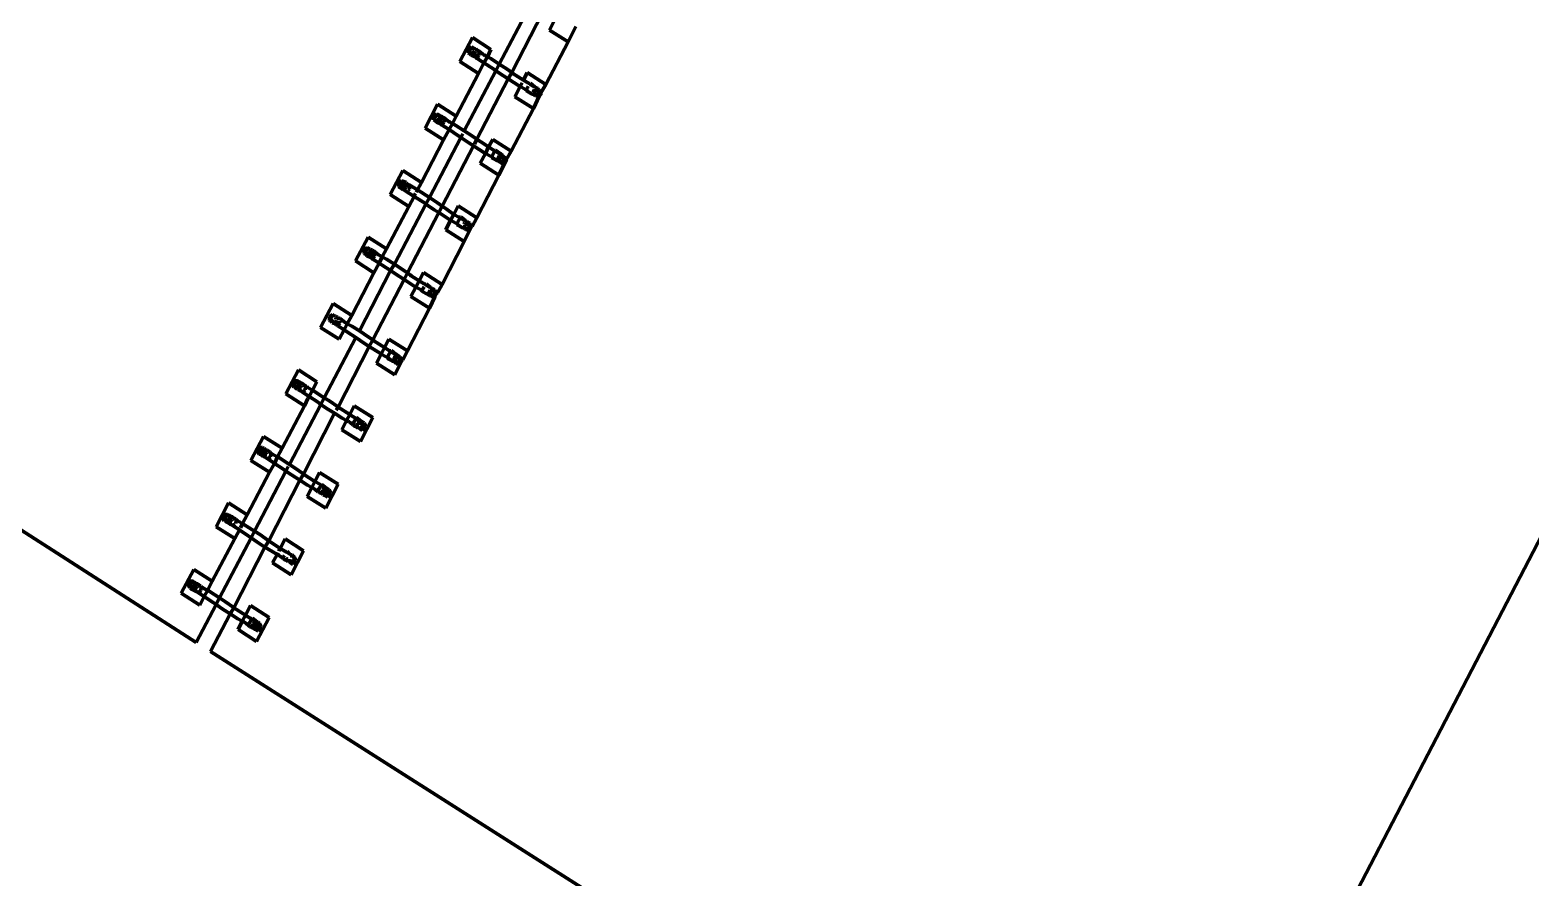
# Model space of a CAD drawing. Header units: millimetres. Extents: x 4307 to 31003, y 2809 to 20009.
# Drawn here: x 11465.9 to 11568.9, y 13562.4 to 13620.6 of the extents above; entities that cross this region are included whole.
import ezdxf

# ---------------------------------------------------------------- set-up
doc = ezdxf.new("R2010")
doc.units = ezdxf.units.MM
doc.layers.add('ProfileEdges', color=7, linetype='Continuous')

msp = doc.modelspace()

# ---------------------------------------------------------------- linework, layer by layer
for p, q in [((11496.52, 13619.12), (11496.47, 13619.1)), ((11496.36, 13618.81), (11496.37, 13618.84)), ((11496.37, 13618.84), (11496.37, 13618.91)), ((11500.17, 13616.85), (11500.12, 13616.89)), ((11499.96, 13616.47), (11499.92, 13616.45)), ((11499.96, 13616.6), (11500.11, 13616.72)), ((11493.98, 13614.23), (11493.99, 13614.32)), ((11494.24, 13614.6), (11494.11, 13614.56)), ((11494.27, 13614.61), (11494.24, 13614.6)), ((11497.57, 13612.01), (11497.78, 13612.24)), ((11497.76, 13612.34), (11497.8, 13612.32)), ((11497.8, 13612.32), (11497.78, 13612.24)), ((11491.59, 13609.62), (11491.62, 13609.79)), ((11491.62, 13609.79), (11491.63, 13609.88)), ((11491.69, 13609.91), (11491.63, 13609.88)), ((11491.82, 13609.95), (11491.69, 13609.91)), ((11491.89, 13610.02), (11491.82, 13609.95)), ((11495.19, 13607.42), (11495.4, 13607.65)), ((11495.38, 13607.75), (11495.42, 13607.73)), ((11495.42, 13607.73), (11495.4, 13607.65)), ((11495.15, 13607.27), (11495.19, 13607.29)), ((11489.21, 13605.05), (11489.22, 13605.07)), ((11489.22, 13605.07), (11489.22, 13605.14)), ((11489.47, 13605.42), (11489.34, 13605.38)), ((11489.5, 13605.43), (11489.47, 13605.42)), ((11492.77, 13602.68), (11492.81, 13602.7)), ((11492.81, 13602.7), (11492.84, 13602.71)), ((11492.84, 13602.71), (11492.95, 13602.96)), ((11492.97, 13603.12), (11493.02, 13603.09)), ((11486.83, 13600.48), (11486.83, 13600.55)), ((11486.83, 13600.46), (11486.83, 13600.48)), ((11486.85, 13600.59), (11486.86, 13600.7)), ((11487.12, 13600.84), (11486.98, 13600.76)), ((11490.46, 13598.12), (11490.63, 13598.47)), ((11490.61, 13598.57), (11490.65, 13598.55)), ((11490.65, 13598.55), (11490.63, 13598.47)), ((11484.44, 13595.87), (11484.48, 13596.11)), ((11484.73, 13596.25), (11484.48, 13596.11)), ((11488.04, 13593.52), (11488.24, 13593.88)), ((11488.24, 13593.98), (11488.24, 13593.88)), ((11482.06, 13591.28), (11482.1, 13591.52)), ((11482.35, 13591.67), (11482.1, 13591.52)), ((11485.65, 13588.94), (11485.86, 13589.29)), ((11485.86, 13589.39), (11485.86, 13589.29)), ((11479.96, 13587.08), (11479.71, 13586.93)), ((11479.67, 13586.69), (11479.71, 13586.93)), ((11483.27, 13584.35), (11483.37, 13584.52)), ((11483.47, 13584.8), (11483.48, 13584.71)), ((11477.29, 13582.1), (11477.33, 13582.34)), ((11477.58, 13582.49), (11477.33, 13582.34)), ((11480.89, 13579.76), (11481.09, 13580.12)), ((11481.09, 13580.12), (11481.09, 13580.21))]:
    msp.add_line(p, q)
at = {"layer": 'ProfileEdges', "lineweight": 211}
for p, q in [((11543.81, 13536.31), (11601.4, 13647.16)), ((11500.23, 13622.41), (11498.07, 13618.29)), ((11498.92, 13617.73), (11501.06, 13621.86)), ((11501.88, 13621.35), (11501.51, 13620.63)), ((11411.87, 13620.57), (11477.27, 13578.61)), ((11496.23, 13620.11), (11495.37, 13618.47)), ((11497.5, 13619.29), (11496.23, 13620.11)), ((11502.79, 13619.82), (11501.51, 13620.63)), ((11502.79, 13619.82), (11503.33, 13620.87)), ((11495.95, 13619.34), (11496.16, 13619.48)), ((11495.95, 13619.07), (11495.95, 13619.34)), ((11495.99, 13619.04), (11495.95, 13619.07)), ((11495.99, 13619.04), (11496.1, 13618.97)), ((11496.01, 13619.14), (11496.13, 13619.38)), ((11496.01, 13619.14), (11496.1, 13618.97)), ((11496.1, 13619.09), (11496.19, 13618.99)), ((11496.1, 13618.97), (11496.13, 13618.91)), ((11496.1, 13618.97), (11496.15, 13618.94)), ((11496.25, 13619.38), (11496.13, 13619.38)), ((11496.15, 13618.94), (11496.19, 13618.99)), ((11496.16, 13619.48), (11496.2, 13619.46)), ((11496.19, 13618.99), (11496.36, 13619.18)), ((11496.19, 13618.99), (11496.25, 13618.93)), ((11496.27, 13619.41), (11496.2, 13619.46)), ((11496.27, 13619.41), (11496.25, 13619.38)), ((11496.27, 13619.41), (11496.34, 13619.36)), ((11496.38, 13619.38), (11496.34, 13619.36)), ((11496.4, 13619.33), (11496.34, 13619.36)), ((11496.34, 13619.36), (11496.35, 13619.27)), ((11496.39, 13618.94), (11496.37, 13618.91)), ((11496.4, 13619.33), (11496.38, 13619.38)), ((11496.4, 13619.06), (11496.39, 13618.94)), ((11496.53, 13618.96), (11496.39, 13618.94)), ((11496.4, 13619.33), (11496.46, 13619.31)), ((11496.47, 13619.1), (11496.4, 13619.06)), ((11496.48, 13619.29), (11496.46, 13619.31)), ((11496.48, 13619.29), (11496.52, 13619.26)), ((11496.52, 13619.26), (11496.65, 13619.2)), ((11496.68, 13619.19), (11496.65, 13619.2)), ((11496.68, 13619.19), (11496.67, 13618.89)), ((11496.93, 13618.98), (11496.68, 13619.19)), ((11497.03, 13618.93), (11496.93, 13618.98)), ((11497.25, 13618.8), (11497.5, 13619.29)), ((11501.27, 13616.89), (11502.79, 13619.82)), ((11495.37, 13618.47), (11496.64, 13617.65)), ((11496.13, 13618.91), (11496.25, 13618.93)), ((11496.13, 13618.91), (11496.36, 13618.81)), ((11496.25, 13618.93), (11496.36, 13618.81)), ((11496.25, 13618.93), (11496.37, 13618.91)), ((11496.36, 13618.81), (11496.43, 13618.76)), ((11496.43, 13618.76), (11496.5, 13618.73)), ((11496.67, 13618.89), (11496.5, 13618.73)), ((11496.54, 13618.69), (11496.5, 13618.73)), ((11497.02, 13618.38), (11496.54, 13618.69)), ((11496.64, 13617.65), (11497.02, 13618.38)), ((11497.02, 13618.38), (11497.25, 13618.8)), ((11497.2, 13618.27), (11497.02, 13618.38)), ((11497.08, 13618.88), (11497.03, 13618.93)), ((11497.08, 13618.88), (11497.25, 13618.8)), ((11497.76, 13617.9), (11497.2, 13618.27)), ((11497.25, 13618.8), (11497.48, 13618.67)), ((11498.07, 13618.29), (11497.48, 13618.67)), ((11498.07, 13618.29), (11497.83, 13617.84)), ((11498.61, 13617.95), (11498.07, 13618.29)), ((11498.61, 13617.95), (11498.92, 13617.73)), ((11495.11, 13614.73), (11496.64, 13617.65)), ((11497.83, 13617.84), (11495.67, 13613.71)), ((11496.53, 13613.14), (11498.68, 13617.28)), ((11497.83, 13617.84), (11497.76, 13617.9)), ((11498.36, 13617.48), (11497.83, 13617.84)), ((11498.68, 13617.28), (11498.36, 13617.48)), ((11498.68, 13617.28), (11498.92, 13617.73)), ((11499.45, 13616.78), (11498.68, 13617.28)), ((11498.92, 13617.73), (11499.13, 13617.57)), ((11499.18, 13617.54), (11499.13, 13617.57)), ((11499.73, 13617.19), (11499.18, 13617.54)), ((11499.63, 13617.01), (11499.5, 13616.76)), ((11499.99, 13617.71), (11499.73, 13617.19)), ((11500.07, 13616.98), (11499.73, 13617.19)), ((11499.99, 13617.71), (11501.27, 13616.89)), ((11500.16, 13616.96), (11500.07, 13616.98)), ((11500.12, 13616.89), (11500.16, 13616.96)), ((11500.2, 13616.99), (11500.16, 13616.96)), ((11500.18, 13616.91), (11500.16, 13616.96)), ((11500.41, 13616.76), (11500.18, 13616.91)), ((11500.52, 13616.74), (11500.2, 13616.99)), ((11500.92, 13616.32), (11501.27, 13616.89)), ((11499.5, 13616.76), (11499.14, 13616.06)), ((11500.41, 13615.25), (11499.14, 13616.06)), ((11499.45, 13616.78), (11499.5, 13616.76)), ((11499.5, 13616.76), (11499.85, 13616.57)), ((11499.94, 13616.51), (11499.85, 13616.57)), ((11499.94, 13616.51), (11499.92, 13616.45)), ((11499.92, 13616.45), (11500.27, 13616.26)), ((11499.96, 13616.6), (11499.94, 13616.51)), ((11499.96, 13616.47), (11499.94, 13616.51)), ((11500, 13616.48), (11499.94, 13616.51)), ((11499.96, 13616.6), (11500.06, 13616.78)), ((11500.27, 13616.26), (11499.96, 13616.47)), ((11500.38, 13616.24), (11500.27, 13616.26)), ((11500.37, 13616.36), (11500.46, 13616.56)), ((11500.39, 13616.32), (11500.37, 13616.36)), ((11500.38, 13616.24), (11500.39, 13616.32)), ((11500.48, 13616.18), (11500.38, 13616.24)), ((11500.48, 13616.23), (11500.39, 13616.32)), ((11500.41, 13616.76), (11500.52, 13616.74)), ((11500.41, 13615.25), (11500.8, 13616.09)), ((11500.48, 13616.45), (11500.75, 13616.53)), ((11500.48, 13616.45), (11500.48, 13616.23)), ((11500.48, 13616.23), (11500.48, 13616.18)), ((11500.53, 13616.14), (11500.48, 13616.18)), ((11500.51, 13616.16), (11500.57, 13616.12)), ((11500.64, 13616.65), (11500.52, 13616.74)), ((11500.53, 13616.14), (11500.57, 13616.12)), ((11500.68, 13616.6), (11500.56, 13616.59)), ((11500.57, 13616.12), (11500.83, 13616.38)), ((11500.8, 13616.09), (11500.57, 13616.12)), ((11500.64, 13616.65), (11500.6, 13616.65)), ((11500.64, 13616.65), (11500.71, 13616.61)), ((11500.71, 13616.61), (11500.68, 13616.6)), ((11500.74, 13616.56), (11500.68, 13616.6)), ((11500.71, 13616.61), (11500.74, 13616.56)), ((11500.74, 13616.56), (11500.81, 13616.55)), ((11500.75, 13616.53), (11500.74, 13616.56)), ((11500.74, 13616.56), (11500.78, 13616.53)), ((11500.81, 13616.55), (11500.75, 13616.53)), ((11500.75, 13616.53), (11500.78, 13616.53)), ((11500.78, 13616.53), (11500.81, 13616.55)), ((11500.78, 13616.53), (11500.83, 13616.38)), ((11500.92, 13616.32), (11500.8, 13616.09)), ((11500.96, 13616.3), (11500.8, 13616.09)), ((11500.92, 13616.32), (11500.81, 13616.55)), ((11493.84, 13615.55), (11492.98, 13613.91)), ((11493.57, 13614.75), (11493.78, 13614.89)), ((11493.82, 13614.87), (11493.78, 13614.89)), ((11493.89, 13614.82), (11493.82, 13614.87)), ((11495.11, 13614.73), (11493.84, 13615.55)), ((11493.89, 13614.82), (11493.86, 13614.79)), ((11493.89, 13614.82), (11493.95, 13614.77)), ((11498.89, 13612.32), (11500.41, 13615.25)), ((11492.98, 13613.91), (11494.25, 13613.09)), ((11493.56, 13614.48), (11493.57, 13614.75)), ((11493.6, 13614.45), (11493.56, 13614.48)), ((11493.6, 13614.45), (11493.71, 13614.39)), ((11493.63, 13614.55), (11493.75, 13614.79)), ((11493.63, 13614.55), (11493.71, 13614.39)), ((11493.71, 13614.39), (11493.75, 13614.32)), ((11493.71, 13614.39), (11493.77, 13614.35)), ((11493.86, 13614.79), (11493.75, 13614.79)), ((11493.75, 13614.32), (11493.99, 13614.32)), ((11493.98, 13614.23), (11493.75, 13614.32)), ((11493.77, 13614.35), (11494.01, 13614.63)), ((11493.99, 13614.79), (11493.95, 13614.77)), ((11493.95, 13614.77), (11494.01, 13614.63)), ((11494.02, 13614.73), (11493.95, 13614.77)), ((11493.98, 13614.23), (11494.05, 13614.17)), ((11494.02, 13614.73), (11493.99, 13614.79)), ((11494.01, 13614.36), (11493.99, 13614.32)), ((11494.02, 13614.47), (11494.01, 13614.36)), ((11494.15, 13614.38), (11494.01, 13614.36)), ((11494.07, 13614.72), (11494.02, 13614.73)), ((11494.08, 13614.5), (11494.02, 13614.47)), ((11494.05, 13614.17), (11494.11, 13614.14)), ((11494.11, 13614.7), (11494.07, 13614.72)), ((11494.11, 13614.56), (11494.08, 13614.5)), ((11494.15, 13614.65), (11494.11, 13614.7)), ((11494.11, 13614.56), (11494.15, 13614.65)), ((11494.28, 13614.3), (11494.11, 13614.14)), ((11494.15, 13614.1), (11494.11, 13614.14)), ((11494.15, 13614.65), (11494.27, 13614.61)), ((11494.15, 13614.65), (11494.24, 13614.6)), ((11494.15, 13614.1), (11494.34, 13613.98)), ((11494.24, 13614.6), (11494.26, 13614.58)), ((11494.25, 13613.09), (11494.62, 13613.8)), ((11494.27, 13614.61), (11494.26, 13614.58)), ((11494.26, 13614.58), (11494.28, 13614.3)), ((11494.29, 13614.6), (11494.27, 13614.61)), ((11494.55, 13614.39), (11494.29, 13614.6)), ((11494.62, 13613.8), (11494.34, 13613.98)), ((11494.55, 13614.39), (11494.64, 13614.34)), ((11494.85, 13614.22), (11494.62, 13613.8)), ((11494.92, 13613.61), (11494.62, 13613.8)), ((11494.64, 13614.34), (11494.7, 13614.3)), ((11494.85, 13614.22), (11494.7, 13614.3)), ((11495.11, 13614.73), (11494.85, 13614.22)), ((11495.09, 13614.08), (11494.85, 13614.22)), ((11495.09, 13614.08), (11495.67, 13613.71)), ((11494.25, 13613.09), (11492.72, 13610.17)), ((11495.43, 13613.26), (11493.27, 13609.14)), ((11494.92, 13613.61), (11495.43, 13613.26)), ((11495.43, 13613.26), (11495.56, 13613.51)), ((11495.43, 13613.26), (11495.98, 13612.89)), ((11495.67, 13613.71), (11496.22, 13613.36)), ((11496.3, 13612.69), (11495.98, 13612.89)), ((11496.53, 13613.14), (11496.22, 13613.36)), ((11496.36, 13612.81), (11496.53, 13613.14)), ((11496.75, 13612.99), (11496.53, 13613.14)), ((11496.75, 13612.99), (11496.8, 13612.95)), ((11496.8, 13612.95), (11497.34, 13612.61)), ((11497.62, 13613.13), (11497.34, 13612.61)), ((11498.89, 13612.32), (11497.62, 13613.13)), ((11494.15, 13608.55), (11496.3, 13612.69)), ((11497.07, 13612.19), (11496.3, 13612.69)), ((11497.12, 13612.17), (11496.76, 13611.49)), ((11497.07, 13612.19), (11497.12, 13612.17)), ((11497.34, 13612.61), (11497.12, 13612.17)), ((11497.12, 13612.17), (11497.47, 13611.98)), ((11497.34, 13612.61), (11497.68, 13612.39)), ((11497.55, 13611.93), (11497.47, 13611.98)), ((11497.54, 13611.86), (11497.58, 13611.88)), ((11497.54, 13611.86), (11497.89, 13611.67)), ((11497.57, 13612.01), (11497.55, 13611.93)), ((11497.58, 13611.88), (11497.55, 13611.93)), ((11497.76, 13612.34), (11497.57, 13612.01)), ((11497.58, 13611.88), (11497.61, 13611.89)), ((11497.58, 13611.88), (11497.89, 13611.67)), ((11497.78, 13612.37), (11497.68, 13612.39)), ((11497.78, 13612.37), (11497.76, 13612.34)), ((11497.82, 13612.4), (11497.78, 13612.37)), ((11497.8, 13612.32), (11497.78, 13612.37)), ((11498.02, 13612.18), (11497.8, 13612.32)), ((11498.14, 13612.15), (11497.82, 13612.4)), ((11497.95, 13611.72), (11497.98, 13611.77)), ((11497.98, 13611.77), (11498.08, 13612.02)), ((11497.98, 13611.77), (11498.09, 13611.66)), ((11498.02, 13612.18), (11498.14, 13612.15)), ((11498.04, 13610.68), (11498.58, 13611.73)), ((11498.54, 13611.73), (11498.04, 13610.68)), ((11498.22, 13612.06), (11498.08, 13612.02)), ((11498.09, 13611.66), (11498.1, 13611.86)), ((11498.37, 13611.94), (11498.1, 13611.86)), ((11498.22, 13612.06), (11498.14, 13612.15)), ((11498.44, 13611.79), (11498.19, 13611.53)), ((11498.22, 13612.06), (11498.26, 13612.05)), ((11498.26, 13612.05), (11498.33, 13612.02)), ((11498.54, 13611.73), (11498.3, 13611.46)), ((11498.33, 13612.02), (11498.37, 13611.94)), ((11498.37, 13611.94), (11498.43, 13611.96)), ((11498.37, 13611.94), (11498.44, 13611.79)), ((11498.43, 13611.96), (11498.54, 13611.73)), ((11498.54, 13611.73), (11498.89, 13612.32)), ((11491.45, 13610.99), (11490.59, 13609.35)), ((11491.45, 13610.99), (11492.72, 13610.17)), ((11496.76, 13611.49), (11498.04, 13610.68)), ((11497.99, 13611.65), (11497.89, 13611.67)), ((11497.95, 13611.72), (11497.99, 13611.65)), ((11498.09, 13611.59), (11497.99, 13611.65)), ((11498.09, 13611.59), (11498.09, 13611.66)), ((11498.12, 13611.57), (11498.09, 13611.59)), ((11498.19, 13611.53), (11498.12, 13611.57)), ((11498.3, 13611.46), (11498.19, 13611.53)), ((11491.18, 13610.16), (11491.39, 13610.3)), ((11491.18, 13609.89), (11491.18, 13610.16)), ((11491.22, 13609.86), (11491.18, 13609.89)), ((11491.22, 13609.86), (11491.38, 13609.76)), ((11491.37, 13609.73), (11491.22, 13609.86)), ((11491.51, 13610.23), (11491.24, 13609.96)), ((11491.24, 13609.96), (11491.38, 13609.76)), ((11491.37, 13609.73), (11491.42, 13609.71)), ((11491.38, 13609.76), (11491.63, 13610.04)), ((11491.38, 13609.76), (11491.42, 13609.71)), ((11491.43, 13610.28), (11491.39, 13610.3)), ((11491.42, 13609.71), (11491.44, 13609.68)), ((11491.51, 13610.23), (11491.43, 13610.28)), ((11491.44, 13609.68), (11491.62, 13609.79)), ((11491.44, 13609.68), (11491.59, 13609.62)), ((11491.67, 13610.16), (11491.51, 13610.23)), ((11491.51, 13610.23), (11491.63, 13610.04)), ((11491.62, 13609.79), (11491.69, 13609.83)), ((11491.67, 13610.12), (11491.67, 13610.16)), ((11491.67, 13610.16), (11491.7, 13610.1)), ((11491.67, 13610.12), (11491.7, 13610.1)), ((11491.7, 13610.1), (11491.69, 13609.91)), ((11491.69, 13609.91), (11491.69, 13609.83)), ((11491.7, 13610.1), (11491.89, 13610.02)), ((11491.8, 13609.98), (11491.7, 13610.1)), ((11491.82, 13609.95), (11491.8, 13609.98)), ((11491.9, 13609.86), (11491.82, 13609.95)), ((11491.9, 13609.71), (11491.82, 13609.64)), ((11491.89, 13610.02), (11491.9, 13609.86)), ((11491.89, 13610.02), (11492.45, 13609.66)), ((11491.9, 13609.86), (11491.9, 13609.71)), ((11492.45, 13609.66), (11492.72, 13610.17)), ((11496.52, 13607.75), (11498.04, 13610.68)), ((11491.86, 13608.53), (11490.59, 13609.35)), ((11493.03, 13608.68), (11490.87, 13604.56)), ((11492.22, 13609.22), (11491.59, 13609.62)), ((11492.22, 13609.22), (11491.86, 13608.53)), ((11492.22, 13609.22), (11493, 13608.72)), ((11492.26, 13609.29), (11492.33, 13609.42)), ((11492.37, 13609.5), (11492.45, 13609.66)), ((11493.27, 13609.14), (11492.45, 13609.66)), ((11493.03, 13608.68), (11493, 13608.72)), ((11493.27, 13609.14), (11493.03, 13608.68)), ((11493.59, 13608.3), (11493.03, 13608.68)), ((11493.27, 13609.14), (11493.84, 13608.77)), ((11494.15, 13608.55), (11493.84, 13608.77)), ((11491.86, 13608.53), (11490.33, 13605.61)), ((11491.76, 13603.96), (11493.91, 13608.1)), ((11493.91, 13608.1), (11493.59, 13608.3)), ((11493.91, 13608.1), (11494.15, 13608.55)), ((11494.68, 13607.6), (11493.91, 13608.1)), ((11494.36, 13608.4), (11494.15, 13608.55)), ((11494.36, 13608.4), (11494.42, 13608.36)), ((11494.42, 13608.36), (11494.94, 13607.98)), ((11494.73, 13607.58), (11494.94, 13607.98)), ((11495.24, 13608.56), (11494.94, 13607.98)), ((11494.94, 13607.98), (11495.3, 13607.8)), ((11495.38, 13607.75), (11495.19, 13607.42)), ((11495.24, 13608.56), (11496.52, 13607.75)), ((11495.4, 13607.79), (11495.3, 13607.8)), ((11495.4, 13607.79), (11495.38, 13607.75)), ((11495.43, 13607.81), (11495.4, 13607.79)), ((11495.42, 13607.73), (11495.4, 13607.79)), ((11495.64, 13607.59), (11495.42, 13607.73)), ((11495.75, 13607.56), (11495.43, 13607.81)), ((11496.21, 13607.16), (11496.52, 13607.75)), ((11494.73, 13607.58), (11494.39, 13606.92)), ((11495.66, 13606.11), (11494.39, 13606.92)), ((11494.68, 13607.6), (11494.73, 13607.58)), ((11494.73, 13607.58), (11495.08, 13607.39)), ((11495.17, 13607.34), (11495.08, 13607.39)), ((11495.17, 13607.34), (11495.15, 13607.27)), ((11495.15, 13607.27), (11495.51, 13607.09)), ((11495.19, 13607.42), (11495.17, 13607.34)), ((11495.23, 13607.3), (11495.17, 13607.34)), ((11495.19, 13607.29), (11495.17, 13607.34)), ((11495.19, 13607.29), (11495.51, 13607.09)), ((11495.61, 13607.06), (11495.51, 13607.09)), ((11495.61, 13607.06), (11495.57, 13607.13)), ((11495.63, 13607.14), (11495.61, 13607.06)), ((11495.71, 13607), (11495.61, 13607.06)), ((11495.63, 13607.14), (11495.71, 13607.06)), ((11495.64, 13607.59), (11495.75, 13607.56)), ((11495.66, 13606.11), (11496.16, 13607.14)), ((11495.7, 13607.43), (11495.67, 13607.32)), ((11495.83, 13607.47), (11495.7, 13607.43)), ((11495.71, 13607.27), (11495.98, 13607.35)), ((11495.71, 13607.06), (11495.71, 13607.27)), ((11495.71, 13607), (11495.71, 13607.06)), ((11495.74, 13606.99), (11495.71, 13607)), ((11495.82, 13606.93), (11495.74, 13606.99)), ((11495.83, 13607.47), (11495.75, 13607.56)), ((11495.82, 13606.93), (11496.06, 13607.2)), ((11495.91, 13606.87), (11495.82, 13606.93)), ((11495.87, 13607.46), (11495.83, 13607.47)), ((11495.87, 13607.46), (11495.94, 13607.43)), ((11495.91, 13607.43), (11495.87, 13607.46)), ((11495.94, 13607.43), (11495.91, 13607.43)), ((11496.16, 13607.14), (11495.91, 13606.87)), ((11495.98, 13607.35), (11495.94, 13607.43)), ((11495.94, 13607.43), (11496.04, 13607.37)), ((11495.98, 13607.35), (11496.04, 13607.37)), ((11496.06, 13607.2), (11495.98, 13607.35)), ((11496.04, 13607.37), (11496.16, 13607.14)), ((11496.16, 13607.14), (11496.21, 13607.16)), ((11489.06, 13606.43), (11488.2, 13604.79)), ((11488.79, 13605.3), (11488.8, 13605.57)), ((11488.8, 13605.57), (11489.01, 13605.71)), ((11488.86, 13605.37), (11488.98, 13605.61)), ((11489.1, 13605.61), (11488.98, 13605.61)), ((11489.05, 13605.69), (11489.01, 13605.71)), ((11489.12, 13605.64), (11489.05, 13605.69)), ((11490.33, 13605.61), (11489.06, 13606.43)), ((11489.12, 13605.64), (11489.1, 13605.61)), ((11489.12, 13605.64), (11489.19, 13605.59)), ((11489.19, 13605.59), (11489.22, 13605.61)), ((11489.19, 13605.59), (11489.24, 13605.45)), ((11489.24, 13605.57), (11489.22, 13605.61)), ((11489.24, 13605.57), (11489.34, 13605.52)), ((11490.33, 13605.61), (11490.04, 13605.06)), ((11494.14, 13603.18), (11495.66, 13606.11)), ((11488.2, 13604.79), (11489.47, 13603.97)), ((11488.83, 13605.27), (11488.79, 13605.3)), ((11488.83, 13605.27), (11488.95, 13605.2)), ((11488.86, 13605.37), (11488.95, 13605.2)), ((11488.94, 13605.32), (11489.04, 13605.22)), ((11488.95, 13605.2), (11488.98, 13605.14)), ((11488.95, 13605.2), (11489, 13605.17)), ((11488.98, 13605.14), (11489.1, 13605.16)), ((11489.21, 13605.05), (11488.98, 13605.14)), ((11489, 13605.17), (11489.04, 13605.22)), ((11489.04, 13605.22), (11489.24, 13605.45)), ((11489.04, 13605.22), (11489.1, 13605.16)), ((11489.1, 13605.16), (11489.21, 13605.05)), ((11489.1, 13605.16), (11489.22, 13605.14)), ((11489.21, 13605.05), (11489.28, 13604.99)), ((11489.24, 13605.18), (11489.22, 13605.14)), ((11489.25, 13605.29), (11489.24, 13605.18)), ((11489.38, 13605.2), (11489.24, 13605.18)), ((11489.31, 13605.33), (11489.25, 13605.29)), ((11489.28, 13604.99), (11489.34, 13604.96)), ((11489.34, 13605.38), (11489.31, 13605.33)), ((11489.38, 13605.47), (11489.34, 13605.52)), ((11489.34, 13605.38), (11489.38, 13605.47)), ((11489.51, 13605.12), (11489.34, 13604.96)), ((11489.34, 13604.96), (11489.38, 13604.92)), ((11489.38, 13605.47), (11489.5, 13605.43)), ((11489.38, 13605.47), (11489.47, 13605.42)), ((11489.82, 13604.64), (11489.38, 13604.92)), ((11489.47, 13605.42), (11489.49, 13605.4)), ((11489.47, 13603.97), (11489.82, 13604.64)), ((11489.5, 13605.43), (11489.49, 13605.4)), ((11489.49, 13605.4), (11489.51, 13605.12)), ((11489.52, 13605.42), (11489.5, 13605.43)), ((11489.78, 13605.21), (11489.52, 13605.42)), ((11489.87, 13605.16), (11489.78, 13605.21)), ((11490.04, 13605.06), (11489.82, 13604.64)), ((11490.04, 13604.5), (11489.82, 13604.64)), ((11489.93, 13605.12), (11489.87, 13605.16)), ((11489.93, 13605.12), (11490.04, 13605.06)), ((11490.04, 13605.06), (11490.33, 13604.9)), ((11490.87, 13604.56), (11490.33, 13604.9)), ((11490.87, 13604.56), (11490.61, 13604.13)), ((11491.46, 13604.18), (11490.87, 13604.56)), ((11489.47, 13603.97), (11487.94, 13601.05)), ((11490.61, 13604.13), (11488.47, 13599.98)), ((11489.38, 13599.37), (11491.53, 13603.51)), ((11490.61, 13604.13), (11490.04, 13604.5)), ((11490.63, 13604.1), (11490.61, 13604.13)), ((11491.21, 13603.71), (11490.63, 13604.1)), ((11491.53, 13603.51), (11491.21, 13603.71)), ((11491.46, 13604.18), (11491.76, 13603.96)), ((11491.53, 13603.51), (11491.76, 13603.96)), ((11492.3, 13603.02), (11491.53, 13603.51)), ((11491.76, 13603.96), (11491.98, 13603.81)), ((11492.03, 13603.77), (11491.98, 13603.81)), ((11492.58, 13603.43), (11492.03, 13603.77)), ((11492.87, 13603.99), (11492.58, 13603.43)), ((11492.87, 13603.99), (11494.14, 13603.18)), ((11492.35, 13602.99), (11492.01, 13602.35)), ((11492.35, 13602.99), (11492.3, 13603.02)), ((11492.58, 13603.43), (11492.35, 13602.99)), ((11492.7, 13602.8), (11492.35, 13602.99)), ((11492.91, 13603.21), (11492.58, 13603.43)), ((11492.7, 13602.8), (11492.78, 13602.74)), ((11492.78, 13602.74), (11492.77, 13602.68)), ((11492.77, 13602.68), (11493.12, 13602.5)), ((11492.8, 13602.83), (11492.78, 13602.74)), ((11492.84, 13602.71), (11492.78, 13602.74)), ((11492.78, 13602.74), (11492.81, 13602.7)), ((11492.8, 13602.83), (11492.91, 13603.01)), ((11492.81, 13602.7), (11493.12, 13602.5)), ((11493.01, 13603.2), (11492.91, 13603.21)), ((11492.97, 13603.12), (11493.01, 13603.2)), ((11493.01, 13603.2), (11493.05, 13603.22)), ((11493.03, 13603.14), (11493.01, 13603.2)), ((11493.26, 13603), (11493.03, 13603.14)), ((11493.05, 13603.22), (11493.37, 13602.97)), ((11493.22, 13602.47), (11493.12, 13602.5)), ((11493.18, 13602.54), (11493.21, 13602.6)), ((11493.18, 13602.54), (11493.22, 13602.47)), ((11493.21, 13602.6), (11493.3, 13602.79)), ((11493.24, 13602.55), (11493.21, 13602.6)), ((11493.32, 13602.41), (11493.22, 13602.47)), ((11493.33, 13602.46), (11493.24, 13602.55)), ((11493.26, 13603), (11493.37, 13602.97)), ((11493.33, 13602.46), (11493.32, 13602.41)), ((11493.33, 13602.68), (11493.6, 13602.77)), ((11493.33, 13602.68), (11493.33, 13602.46)), ((11493.45, 13602.88), (11493.34, 13602.84)), ((11493.37, 13602.97), (11493.45, 13602.88)), ((11493.68, 13602.61), (11493.43, 13602.34)), ((11493.45, 13602.88), (11493.5, 13602.85)), ((11493.49, 13602.87), (11493.56, 13602.85)), ((11493.5, 13602.85), (11493.56, 13602.85)), ((11493.53, 13602.84), (11493.5, 13602.85)), ((11493.56, 13602.85), (11493.53, 13602.84)), ((11493.59, 13602.79), (11493.53, 13602.84)), ((11493.56, 13602.85), (11493.59, 13602.79)), ((11493.59, 13602.79), (11493.66, 13602.78)), ((11493.6, 13602.77), (11493.59, 13602.79)), ((11493.59, 13602.79), (11493.63, 13602.76)), ((11493.66, 13602.78), (11493.6, 13602.77)), ((11493.6, 13602.77), (11493.63, 13602.76)), ((11493.63, 13602.76), (11493.66, 13602.78)), ((11493.63, 13602.76), (11493.68, 13602.61)), ((11493.77, 13602.55), (11493.65, 13602.32)), ((11493.77, 13602.55), (11493.66, 13602.78)), ((11493.83, 13602.59), (11493.77, 13602.55)), ((11493.83, 13602.59), (11494.14, 13603.18)), ((11486.67, 13601.87), (11485.81, 13600.23)), ((11486.67, 13601.87), (11487.94, 13601.05)), ((11491.77, 13598.61), (11493.29, 13601.54)), ((11493.29, 13601.54), (11492.01, 13602.35)), ((11493.29, 13601.54), (11493.65, 13602.32)), ((11493.35, 13602.4), (11493.32, 13602.41)), ((11493.35, 13602.4), (11493.43, 13602.34)), ((11493.65, 13602.32), (11493.43, 13602.34)), ((11486.41, 13600.71), (11486.42, 13600.98)), ((11486.45, 13600.68), (11486.41, 13600.71)), ((11486.42, 13600.98), (11486.62, 13601.12)), ((11486.45, 13600.68), (11486.57, 13600.61)), ((11486.47, 13600.78), (11486.6, 13601.02)), ((11486.47, 13600.78), (11486.57, 13600.61)), ((11486.56, 13600.73), (11486.66, 13600.63)), ((11486.57, 13600.61), (11486.61, 13600.58)), ((11486.6, 13600.55), (11486.57, 13600.61)), ((11486.69, 13601.04), (11486.6, 13601.02)), ((11486.6, 13600.55), (11486.72, 13600.57)), ((11486.6, 13600.55), (11486.83, 13600.46)), ((11486.66, 13600.63), (11486.61, 13600.58)), ((11486.67, 13601.1), (11486.62, 13601.12)), ((11486.73, 13600.72), (11486.66, 13600.63)), ((11486.66, 13600.63), (11486.72, 13600.57)), ((11486.67, 13601.1), (11486.69, 13601.04)), ((11486.74, 13601.05), (11486.69, 13601.04)), ((11486.72, 13600.57), (11486.83, 13600.46)), ((11486.72, 13600.57), (11486.83, 13600.55)), ((11486.74, 13601.05), (11486.8, 13601)), ((11486.84, 13601.02), (11486.8, 13601)), ((11486.81, 13600.91), (11486.86, 13600.86)), ((11486.86, 13600.86), (11486.82, 13600.82)), ((11486.85, 13600.59), (11486.83, 13600.55)), ((11486.83, 13600.46), (11486.9, 13600.4)), ((11486.86, 13600.98), (11486.84, 13601.02)), ((11486.91, 13600.7), (11486.85, 13600.59)), ((11487, 13600.61), (11486.85, 13600.59)), ((11486.96, 13600.93), (11486.86, 13600.98)), ((11486.9, 13600.4), (11486.96, 13600.37)), ((11486.96, 13600.79), (11486.94, 13600.75)), ((11487, 13600.88), (11486.96, 13600.93)), ((11486.96, 13600.79), (11487, 13600.88)), ((11487.13, 13600.53), (11486.96, 13600.37)), ((11487, 13600.88), (11487.11, 13600.82)), ((11487, 13600.88), (11487.12, 13600.84)), ((11487.14, 13600.83), (11487.12, 13600.84)), ((11487.12, 13600.66), (11487.13, 13600.53)), ((11487.4, 13600.62), (11487.14, 13600.83)), ((11487.49, 13600.57), (11487.4, 13600.62)), ((11487.42, 13600.07), (11487.64, 13600.48)), ((11487.54, 13600.53), (11487.49, 13600.57)), ((11487.54, 13600.53), (11487.64, 13600.48)), ((11487.64, 13600.48), (11487.94, 13601.05)), ((11487.64, 13600.48), (11487.94, 13600.32)), ((11487.08, 13599.41), (11485.81, 13600.23)), ((11488.23, 13599.54), (11486.06, 13595.4)), ((11487, 13600.33), (11486.96, 13600.37)), ((11487.42, 13600.07), (11487, 13600.33)), ((11487.08, 13599.41), (11487.42, 13600.07)), ((11487.66, 13599.91), (11487.42, 13600.07)), ((11488.23, 13599.54), (11487.66, 13599.91)), ((11487.94, 13600.32), (11488.47, 13599.98)), ((11488.82, 13599.12), (11488.23, 13599.54)), ((11488.47, 13599.98), (11489.07, 13599.59)), ((11489.07, 13599.59), (11489.38, 13599.37)), ((11489.14, 13598.92), (11489.38, 13599.37)), ((11489.38, 13599.37), (11489.6, 13599.22)), ((11490.49, 13599.42), (11490.19, 13598.84)), ((11490.49, 13599.42), (11491.77, 13598.61)), ((11487.02, 13594.75), (11489.14, 13598.92)), ((11489.14, 13598.92), (11488.82, 13599.12)), ((11489.92, 13598.43), (11489.14, 13598.92)), ((11489.6, 13599.22), (11489.65, 13599.18)), ((11489.96, 13598.4), (11489.64, 13597.78)), ((11489.65, 13599.18), (11490.19, 13598.84)), ((11489.92, 13598.43), (11489.96, 13598.4)), ((11490.19, 13598.84), (11489.96, 13598.4)), ((11489.96, 13598.4), (11490.31, 13598.21)), ((11490.19, 13598.84), (11490.53, 13598.62)), ((11490.42, 13598.25), (11490.61, 13598.57)), ((11490.63, 13598.61), (11490.53, 13598.62)), ((11490.61, 13598.57), (11490.63, 13598.61)), ((11490.63, 13598.61), (11490.67, 13598.63)), ((11490.65, 13598.55), (11490.63, 13598.61)), ((11490.87, 13598.41), (11490.65, 13598.55)), ((11490.98, 13598.38), (11490.67, 13598.63)), ((11490.87, 13598.41), (11490.98, 13598.38)), ((11491.07, 13598.29), (11490.98, 13598.38)), ((11491.46, 13598.01), (11491.77, 13598.61)), ((11484.28, 13597.31), (11483.42, 13595.67)), ((11485.55, 13596.49), (11484.28, 13597.31)), ((11489.64, 13597.78), (11490.91, 13596.97)), ((11490.4, 13598.16), (11490.31, 13598.21)), ((11490.42, 13598.11), (11490.38, 13598.09)), ((11490.73, 13597.91), (11490.38, 13598.09)), ((11490.4, 13598.16), (11490.42, 13598.25)), ((11490.42, 13598.11), (11490.4, 13598.16)), ((11490.42, 13598.11), (11490.46, 13598.12)), ((11490.46, 13598.12), (11490.73, 13597.91)), ((11490.84, 13597.88), (11490.73, 13597.91)), ((11490.93, 13598.25), (11490.83, 13598.01)), ((11490.83, 13598.01), (11490.86, 13597.97)), ((11490.86, 13597.97), (11490.84, 13597.88)), ((11490.84, 13597.88), (11490.94, 13597.82)), ((11490.86, 13597.97), (11490.94, 13597.89)), ((11490.93, 13598.25), (11490.87, 13598.23)), ((11490.91, 13596.97), (11491.39, 13597.96)), ((11491.21, 13598.18), (11490.94, 13598.09)), ((11490.94, 13597.89), (11490.94, 13598.09)), ((11490.94, 13597.82), (11490.94, 13597.89)), ((11490.94, 13597.82), (11490.99, 13597.78)), ((11490.99, 13597.78), (11490.97, 13597.81)), ((11490.99, 13597.78), (11491.05, 13597.75)), ((11491.02, 13598.23), (11491.17, 13598.26)), ((11491.29, 13598.02), (11491.05, 13597.75)), ((11491.14, 13597.69), (11491.05, 13597.75)), ((11491.17, 13598.26), (11491.07, 13598.29)), ((11491.09, 13598.31), (11491.17, 13598.26)), ((11491.39, 13597.96), (11491.14, 13597.69)), ((11491.21, 13598.18), (11491.17, 13598.26)), ((11491.17, 13598.26), (11491.27, 13598.2)), ((11491.21, 13598.18), (11491.27, 13598.2)), ((11491.29, 13598.02), (11491.21, 13598.18)), ((11491.27, 13598.2), (11491.39, 13597.96)), ((11491.46, 13598.01), (11491.39, 13597.96)), ((11483.84, 13596.35), (11483.97, 13596.59)), ((11483.84, 13596.35), (11483.96, 13596.12)), ((11483.93, 13596.3), (11484.03, 13596.21)), ((11484.17, 13596.57), (11483.97, 13596.59)), ((11484.03, 13596.39), (11484.24, 13596.53)), ((11484.03, 13596.21), (11484.03, 13596.39)), ((11484.21, 13596.59), (11484.17, 13596.57)), ((11484.24, 13596.53), (11484.17, 13596.57)), ((11484.24, 13596.53), (11484.21, 13596.59)), ((11484.33, 13596.36), (11484.22, 13596.16)), ((11484.24, 13596.53), (11484.28, 13596.51)), ((11484.31, 13596.5), (11484.28, 13596.51)), ((11484.33, 13596.36), (11484.28, 13596.51)), ((11484.35, 13596.46), (11484.31, 13596.5)), ((11484.35, 13596.46), (11484.42, 13596.42)), ((11484.37, 13596.44), (11484.35, 13596.46)), ((11484.42, 13596.42), (11484.51, 13596.4)), ((11484.48, 13596.38), (11484.42, 13596.42)), ((11484.47, 13596.27), (11484.48, 13596.38)), ((11484.61, 13596.32), (11484.51, 13596.4)), ((11484.73, 13596.25), (11484.61, 13596.32)), ((11485.55, 13596.49), (11485.25, 13595.92)), ((11484.69, 13594.85), (11483.42, 13595.67)), ((11483.96, 13596.12), (11484.03, 13596.12)), ((11484.03, 13596.12), (11484.03, 13596.21)), ((11484.07, 13596.09), (11484.03, 13596.12)), ((11484.07, 13596.09), (11484.1, 13596.14)), ((11484.07, 13596.09), (11484.13, 13596.04)), ((11484.1, 13596.14), (11484.2, 13596.12)), ((11484.13, 13596.04), (11484.19, 13596.01)), ((11484.19, 13596.01), (11484.21, 13595.96)), ((11484.23, 13595.99), (11484.19, 13596.01)), ((11484.22, 13596.16), (11484.2, 13596.12)), ((11484.21, 13595.96), (11484.27, 13595.97)), ((11484.37, 13596.18), (11484.22, 13596.16)), ((11484.37, 13596.18), (11484.23, 13595.99)), ((11484.37, 13595.9), (11484.27, 13595.97)), ((11484.47, 13596.27), (11484.37, 13596.18)), ((11484.44, 13595.87), (11484.37, 13595.9)), ((11484.57, 13595.78), (11484.44, 13595.87)), ((11484.74, 13595.94), (11484.57, 13595.78)), ((11485.03, 13595.48), (11484.57, 13595.78)), ((11484.69, 13594.85), (11484.94, 13595.34)), ((11484.73, 13596.25), (11484.77, 13596.19)), ((11484.77, 13596.19), (11484.74, 13595.94)), ((11484.86, 13596.14), (11484.77, 13596.19)), ((11484.91, 13596.1), (11484.86, 13596.14)), ((11484.91, 13596.1), (11485.25, 13595.92)), ((11485.03, 13595.48), (11484.94, 13595.34)), ((11485.25, 13595.92), (11485.03, 13595.48)), ((11485.6, 13595.11), (11485.03, 13595.48)), ((11485.25, 13595.92), (11485.31, 13595.88)), ((11485.31, 13595.88), (11486.06, 13595.4)), ((11486.06, 13595.4), (11485.82, 13594.94)), ((11486.06, 13595.4), (11486.44, 13595.16)), ((11483.16, 13591.93), (11484.69, 13594.85)), ((11485.82, 13594.94), (11483.67, 13590.82)), ((11484.63, 13590.16), (11486.76, 13594.33)), ((11485.82, 13594.94), (11485.6, 13595.11)), ((11486.19, 13594.69), (11485.82, 13594.94)), ((11486.76, 13594.33), (11486.19, 13594.69)), ((11486.44, 13595.16), (11486.97, 13594.79)), ((11487.29, 13593.99), (11486.76, 13594.33)), ((11486.87, 13594.54), (11487.02, 13594.75)), ((11486.97, 13594.79), (11487.02, 13594.75)), ((11487.02, 13594.75), (11487.81, 13594.25)), ((11487.81, 13594.25), (11487.59, 13593.83)), ((11488.12, 13594.85), (11487.81, 13594.25)), ((11487.81, 13594.25), (11487.9, 13594.19)), ((11489.39, 13594.04), (11488.12, 13594.85)), ((11487.59, 13593.83), (11487.26, 13593.2)), ((11487.26, 13593.2), (11488.54, 13592.39)), ((11487.29, 13593.99), (11487.59, 13593.83)), ((11487.59, 13593.83), (11487.69, 13593.78)), ((11487.75, 13593.74), (11487.69, 13593.78)), ((11487.83, 13593.69), (11487.75, 13593.74)), ((11487.83, 13593.69), (11488.01, 13593.54)), ((11488.24, 13593.98), (11487.9, 13594.19)), ((11488.01, 13593.54), (11488, 13593.5)), ((11488, 13593.5), (11488.04, 13593.52)), ((11488.24, 13593.98), (11488.03, 13593.66)), ((11488.04, 13593.52), (11488.03, 13593.66)), ((11488.1, 13593.48), (11488.04, 13593.52)), ((11488.31, 13593.39), (11488.1, 13593.48)), ((11488.2, 13593.57), (11488.31, 13593.46)), ((11488.28, 13594.04), (11488.24, 13594.02)), ((11488.24, 13594.02), (11488.24, 13593.98)), ((11488.24, 13593.98), (11488.35, 13593.93)), ((11488.28, 13594.04), (11488.6, 13593.79)), ((11488.31, 13593.46), (11488.32, 13593.66)), ((11488.31, 13593.39), (11488.31, 13593.46)), ((11488.35, 13593.32), (11488.31, 13593.39)), ((11488.31, 13593.39), (11488.34, 13593.37)), ((11488.32, 13593.66), (11488.6, 13593.79)), ((11488.39, 13593.34), (11488.34, 13593.37)), ((11488.34, 13593.37), (11488.35, 13593.32)), ((11488.44, 13593.86), (11488.35, 13593.93)), ((11488.39, 13593.34), (11488.35, 13593.32)), ((11488.51, 13593.26), (11488.39, 13593.34)), ((11488.44, 13593.86), (11488.6, 13593.79)), ((11488.51, 13593.51), (11488.55, 13593.67)), ((11488.76, 13593.53), (11488.51, 13593.26)), ((11488.66, 13593.16), (11488.51, 13593.26)), ((11488.54, 13592.39), (11489.39, 13594.04)), ((11488.69, 13593.67), (11488.55, 13593.67)), ((11488.6, 13593.79), (11488.64, 13593.76)), ((11488.64, 13593.76), (11488.69, 13593.67)), ((11488.64, 13593.76), (11488.72, 13593.7)), ((11488.91, 13593.43), (11488.66, 13593.16)), ((11488.72, 13593.7), (11488.69, 13593.67)), ((11488.69, 13593.67), (11488.76, 13593.53)), ((11488.72, 13593.7), (11488.79, 13593.67)), ((11488.79, 13593.67), (11488.91, 13593.43)), ((11481.88, 13592.75), (11481.02, 13591.1)), ((11483.16, 13591.93), (11481.88, 13592.75)), ((11481.46, 13591.76), (11481.58, 13592)), ((11481.46, 13591.76), (11481.58, 13591.53)), ((11481.55, 13591.71), (11481.64, 13591.62)), ((11481.79, 13591.98), (11481.58, 13592)), ((11481.58, 13591.53), (11481.64, 13591.54)), ((11481.64, 13591.62), (11481.65, 13591.8)), ((11481.64, 13591.54), (11481.64, 13591.62)), ((11481.68, 13591.51), (11481.64, 13591.54)), ((11481.65, 13591.8), (11481.85, 13591.94)), ((11481.68, 13591.51), (11481.72, 13591.55)), ((11481.68, 13591.51), (11481.74, 13591.45)), ((11481.72, 13591.55), (11481.82, 13591.53)), ((11481.74, 13591.45), (11481.81, 13591.42)), ((11481.82, 13592), (11481.79, 13591.98)), ((11481.85, 13591.94), (11481.79, 13591.98)), ((11481.81, 13591.42), (11481.83, 13591.38)), ((11481.84, 13591.4), (11481.81, 13591.42)), ((11481.85, 13591.94), (11481.82, 13592)), ((11481.84, 13591.57), (11481.82, 13591.53)), ((11481.83, 13591.38), (11481.88, 13591.38)), ((11481.94, 13591.77), (11481.84, 13591.57)), ((11481.98, 13591.59), (11481.84, 13591.57)), ((11481.84, 13591.4), (11481.98, 13591.59)), ((11481.9, 13591.92), (11481.85, 13591.94)), ((11481.99, 13591.31), (11481.88, 13591.38)), ((11481.9, 13591.92), (11481.93, 13591.91)), ((11481.94, 13591.77), (11481.9, 13591.92)), ((11481.97, 13591.87), (11481.93, 13591.91)), ((11481.97, 13591.87), (11482.04, 13591.83)), ((11481.98, 13591.59), (11482.09, 13591.68)), ((11481.99, 13591.31), (11482.06, 13591.28)), ((11482.04, 13591.83), (11482.13, 13591.81)), ((11482.04, 13591.83), (11482.1, 13591.79)), ((11482.19, 13591.2), (11482.06, 13591.28)), ((11482.1, 13591.79), (11482.09, 13591.68)), ((11482.23, 13591.73), (11482.13, 13591.81)), ((11482.36, 13591.35), (11482.19, 13591.2)), ((11482.62, 13590.9), (11482.19, 13591.2)), ((11482.23, 13591.73), (11482.35, 13591.67)), ((11482.35, 13591.67), (11482.38, 13591.6)), ((11482.38, 13591.6), (11482.36, 13591.35)), ((11482.47, 13591.55), (11482.38, 13591.6)), ((11482.53, 13591.51), (11482.47, 13591.55)), ((11482.53, 13591.51), (11482.85, 13591.34)), ((11482.64, 13590.89), (11482.85, 13591.34)), ((11483.16, 13591.93), (11482.85, 13591.34)), ((11482.85, 13591.34), (11482.93, 13591.29)), ((11482.93, 13591.29), (11483.67, 13590.82)), ((11482.3, 13590.29), (11480.77, 13587.37)), ((11481.02, 13591.1), (11482.3, 13590.29)), ((11483.43, 13590.36), (11481.27, 13586.24)), ((11482.3, 13590.29), (11482.64, 13590.89)), ((11482.64, 13590.89), (11482.62, 13590.9)), ((11483.21, 13590.52), (11482.64, 13590.89)), ((11483.43, 13590.36), (11483.21, 13590.52)), ((11483.59, 13590.68), (11483.43, 13590.36)), ((11483.81, 13590.1), (11483.43, 13590.36)), ((11483.67, 13590.82), (11484.06, 13590.57)), ((11484.37, 13589.74), (11483.81, 13590.1)), ((11484.06, 13590.57), (11484.58, 13590.2)), ((11484.37, 13589.74), (11484.63, 13590.16)), ((11484.58, 13590.2), (11484.63, 13590.16)), ((11484.63, 13590.16), (11485.42, 13589.66)), ((11485.74, 13590.28), (11485.42, 13589.66)), ((11485.74, 13590.28), (11487.02, 13589.47)), ((11482.25, 13585.57), (11484.37, 13589.74)), ((11484.9, 13589.4), (11484.37, 13589.74)), ((11485.2, 13589.24), (11484.89, 13588.63)), ((11484.9, 13589.4), (11485.2, 13589.24)), ((11485.42, 13589.66), (11485.2, 13589.24)), ((11485.2, 13589.24), (11485.3, 13589.19)), ((11485.36, 13589.15), (11485.3, 13589.19)), ((11485.44, 13589.1), (11485.36, 13589.15)), ((11485.42, 13589.66), (11485.51, 13589.6)), ((11485.44, 13589.1), (11485.62, 13588.95)), ((11485.86, 13589.39), (11485.51, 13589.6)), ((11485.65, 13589.07), (11485.62, 13588.95)), ((11485.86, 13589.39), (11485.65, 13589.07)), ((11485.86, 13589.43), (11485.9, 13589.45)), ((11485.86, 13589.43), (11485.86, 13589.39)), ((11485.86, 13589.39), (11485.96, 13589.34)), ((11485.9, 13589.45), (11486.22, 13589.2)), ((11486.22, 13589.2), (11485.93, 13589.07)), ((11485.93, 13588.87), (11485.93, 13589.07)), ((11486.05, 13589.27), (11485.96, 13589.34)), ((11486.05, 13589.27), (11486.22, 13589.2)), ((11486.07, 13588.7), (11486.16, 13589.08)), ((11486.16, 13587.82), (11487.02, 13589.47)), ((11486.31, 13589.08), (11486.16, 13589.08)), ((11486.22, 13589.2), (11486.26, 13589.17)), ((11486.26, 13589.17), (11486.34, 13589.11)), ((11486.34, 13589.11), (11486.31, 13589.08)), ((11486.34, 13589.11), (11486.4, 13589.08)), ((11486.34, 13589.11), (11486.37, 13588.94)), ((11486.4, 13589.08), (11486.52, 13588.84)), ((11479.49, 13588.18), (11478.63, 13586.54)), ((11480.77, 13587.37), (11479.49, 13588.18)), ((11484.89, 13588.63), (11486.16, 13587.82)), ((11485.62, 13588.95), (11485.61, 13588.91)), ((11485.65, 13588.94), (11485.61, 13588.91)), ((11485.65, 13588.94), (11485.72, 13588.89)), ((11485.72, 13588.89), (11485.93, 13588.8)), ((11485.82, 13588.99), (11485.93, 13588.87)), ((11485.93, 13588.8), (11485.93, 13588.87)), ((11485.93, 13588.8), (11485.95, 13588.79)), ((11485.97, 13588.73), (11485.95, 13588.79)), ((11486.02, 13588.74), (11485.97, 13588.73)), ((11486.07, 13588.7), (11486.02, 13588.74)), ((11486.03, 13588.77), (11486.07, 13588.7)), ((11486.13, 13588.67), (11486.07, 13588.7)), ((11486.37, 13588.94), (11486.13, 13588.67)), ((11486.28, 13588.57), (11486.13, 13588.67)), ((11486.52, 13588.84), (11486.28, 13588.57)), ((11479.08, 13587.17), (11479.2, 13587.41)), ((11479.08, 13587.17), (11479.19, 13586.94)), ((11479.16, 13587.12), (11479.26, 13587.03)), ((11479.4, 13587.39), (11479.2, 13587.41)), ((11479.26, 13587.22), (11479.47, 13587.35)), ((11479.26, 13587.03), (11479.26, 13587.22)), ((11479.26, 13586.95), (11479.26, 13587.03)), ((11479.44, 13587.41), (11479.4, 13587.39)), ((11479.47, 13587.35), (11479.4, 13587.39)), ((11479.47, 13587.35), (11479.44, 13587.41)), ((11479.56, 13587.18), (11479.45, 13586.98)), ((11479.51, 13587.33), (11479.47, 13587.35)), ((11479.51, 13587.33), (11479.54, 13587.32)), ((11479.56, 13587.18), (11479.51, 13587.33)), ((11479.58, 13587.28), (11479.54, 13587.32)), ((11479.58, 13587.28), (11479.66, 13587.25)), ((11479.6, 13587.27), (11479.58, 13587.28)), ((11479.7, 13587.09), (11479.6, 13587)), ((11479.66, 13587.25), (11479.74, 13587.22)), ((11479.66, 13587.25), (11479.71, 13587.2)), ((11479.71, 13587.2), (11479.7, 13587.09)), ((11479.85, 13587.14), (11479.74, 13587.22)), ((11479.96, 13587.08), (11479.85, 13587.14)), ((11479.96, 13587.08), (11480, 13587.01)), ((11480, 13587.01), (11479.98, 13586.76)), ((11480.09, 13586.96), (11480, 13587.01)), ((11480.45, 13586.76), (11480.77, 13587.37)), ((11478.63, 13586.54), (11479.91, 13585.73)), ((11479.19, 13586.94), (11479.26, 13586.95)), ((11479.3, 13586.92), (11479.26, 13586.95)), ((11479.3, 13586.92), (11479.34, 13586.96)), ((11479.3, 13586.92), (11479.36, 13586.86)), ((11479.34, 13586.96), (11479.44, 13586.94)), ((11479.36, 13586.86), (11479.42, 13586.83)), ((11479.42, 13586.83), (11479.44, 13586.79)), ((11479.46, 13586.82), (11479.42, 13586.83)), ((11479.45, 13586.98), (11479.44, 13586.94)), ((11479.44, 13586.79), (11479.5, 13586.79)), ((11479.6, 13587), (11479.45, 13586.98)), ((11479.6, 13587), (11479.46, 13586.82)), ((11479.5, 13586.79), (11479.6, 13586.72)), ((11479.67, 13586.69), (11479.6, 13586.72)), ((11479.67, 13586.69), (11479.81, 13586.61)), ((11479.93, 13586.72), (11479.81, 13586.61)), ((11480.23, 13586.34), (11479.81, 13586.61)), ((11480.23, 13586.34), (11479.91, 13585.73)), ((11480.15, 13586.92), (11480.09, 13586.96)), ((11480.15, 13586.92), (11480.45, 13586.76)), ((11480.26, 13586.3), (11480.23, 13586.34)), ((11480.83, 13585.93), (11480.26, 13586.3)), ((11480.3, 13586.48), (11480.45, 13586.76)), ((11480.45, 13586.76), (11480.54, 13586.7)), ((11481.27, 13586.24), (11480.54, 13586.7)), ((11481.27, 13586.24), (11481.03, 13585.78)), ((11481.67, 13585.98), (11481.27, 13586.24)), ((11481.67, 13585.98), (11482.2, 13585.61)), ((11479.91, 13585.73), (11478.37, 13582.81)), ((11481.03, 13585.78), (11478.87, 13581.66)), ((11479.86, 13580.98), (11481.99, 13585.15)), ((11481.03, 13585.78), (11480.83, 13585.93)), ((11481.43, 13585.51), (11481.03, 13585.78)), ((11481.99, 13585.15), (11481.43, 13585.51)), ((11481.99, 13585.15), (11482.25, 13585.57)), ((11482.52, 13584.82), (11481.99, 13585.15)), ((11482.25, 13585.57), (11482.2, 13585.61)), ((11483.03, 13585.05), (11482.25, 13585.57)), ((11482.99, 13584.98), (11482.93, 13584.87)), ((11483.03, 13585.05), (11483.37, 13585.71)), ((11483.13, 13585.01), (11483.03, 13585.05)), ((11483.47, 13584.8), (11483.13, 13585.01)), ((11484.64, 13584.9), (11483.37, 13585.71)), ((11482.82, 13584.65), (11482.51, 13584.06)), ((11483.79, 13583.25), (11482.51, 13584.06)), ((11482.52, 13584.82), (11482.82, 13584.65)), ((11482.88, 13584.77), (11482.82, 13584.65)), ((11482.82, 13584.65), (11482.92, 13584.6)), ((11482.98, 13584.56), (11482.92, 13584.6)), ((11483.06, 13584.51), (11482.98, 13584.56)), ((11483.24, 13584.37), (11483.06, 13584.51)), ((11483.24, 13584.37), (11483.23, 13584.32)), ((11483.23, 13584.32), (11483.27, 13584.35)), ((11483.26, 13584.48), (11483.24, 13584.37)), ((11483.26, 13584.48), (11483.32, 13584.58)), ((11483.33, 13584.3), (11483.27, 13584.35)), ((11483.54, 13584.21), (11483.33, 13584.3)), ((11483.42, 13584.75), (11483.47, 13584.8)), ((11483.54, 13584.32), (11483.43, 13584.4)), ((11483.47, 13584.84), (11483.51, 13584.86)), ((11483.47, 13584.8), (11483.47, 13584.84)), ((11483.47, 13584.8), (11483.67, 13584.68)), ((11483.67, 13584.68), (11483.51, 13584.86)), ((11483.54, 13584.32), (11483.54, 13584.21)), ((11483.54, 13584.21), (11483.58, 13584.14)), ((11483.57, 13584.2), (11483.58, 13584.14)), ((11483.63, 13584.15), (11483.58, 13584.14)), ((11483.69, 13584.11), (11483.63, 13584.15)), ((11483.74, 13584.64), (11483.67, 13584.68)), ((11483.74, 13584.33), (11483.69, 13584.11)), ((11483.87, 13584.12), (11483.69, 13584.11)), ((11483.84, 13584.01), (11483.69, 13584.11)), ((11483.71, 13584.53), (11483.85, 13584.56)), ((11483.83, 13584.61), (11483.74, 13584.64)), ((11483.79, 13583.25), (11484.64, 13584.9)), ((11483.85, 13584.56), (11483.83, 13584.61)), ((11483.87, 13584.58), (11483.83, 13584.61)), ((11483.84, 13584.01), (11483.89, 13583.98)), ((11483.85, 13584.56), (11483.87, 13584.58)), ((11483.95, 13584.53), (11483.87, 13584.58)), ((11483.87, 13584.47), (11483.93, 13584.48)), ((11483.99, 13584.35), (11483.87, 13584.12)), ((11483.89, 13583.98), (11484.14, 13584.26)), ((11483.93, 13584.48), (11483.95, 13584.53)), ((11483.93, 13584.48), (11484.02, 13584.49)), ((11483.99, 13584.35), (11483.93, 13584.48)), ((11483.95, 13584.53), (11484.02, 13584.49)), ((11484.14, 13584.26), (11484.02, 13584.49)), ((11477.1, 13583.62), (11476.24, 13581.98)), ((11477.1, 13583.62), (11478.37, 13582.81)), ((11476.24, 13581.98), (11477.51, 13581.17)), ((11476.69, 13582.58), (11476.81, 13582.82)), ((11476.69, 13582.58), (11476.81, 13582.35)), ((11477.02, 13582.8), (11476.81, 13582.82)), ((11476.81, 13582.35), (11476.87, 13582.36)), ((11476.87, 13582.36), (11476.88, 13582.63)), ((11476.91, 13582.33), (11476.87, 13582.36)), ((11476.88, 13582.63), (11477.09, 13582.77)), ((11476.91, 13582.33), (11477.05, 13582.35)), ((11476.91, 13582.33), (11476.97, 13582.27)), ((11476.97, 13582.27), (11477, 13582.25)), ((11477, 13582.25), (11477.08, 13582.23)), ((11477.06, 13582.2), (11477, 13582.25)), ((11477.06, 13582.82), (11477.02, 13582.8)), ((11477.09, 13582.77), (11477.02, 13582.8)), ((11477.07, 13582.39), (11477.05, 13582.35)), ((11477.09, 13582.77), (11477.06, 13582.82)), ((11477.11, 13582.2), (11477.06, 13582.2)), ((11477.18, 13582.59), (11477.07, 13582.39)), ((11477.21, 13582.41), (11477.07, 13582.39)), ((11477.08, 13582.23), (11477.21, 13582.41)), ((11477.13, 13582.74), (11477.09, 13582.77)), ((11477.11, 13582.2), (11477.22, 13582.13)), ((11477.18, 13582.59), (11477.13, 13582.74)), ((11477.13, 13582.74), (11477.16, 13582.73)), ((11477.2, 13582.69), (11477.16, 13582.73)), ((11477.2, 13582.69), (11477.27, 13582.66)), ((11477.21, 13582.41), (11477.32, 13582.5)), ((11477.22, 13582.13), (11477.29, 13582.1)), ((11477.27, 13582.66), (11477.33, 13582.61)), ((11477.36, 13582.63), (11477.27, 13582.66)), ((11477.42, 13582.02), (11477.29, 13582.1)), ((11477.33, 13582.61), (11477.32, 13582.5)), ((11477.33, 13582.61), (11477.46, 13582.55)), ((11477.46, 13582.55), (11477.36, 13582.63)), ((11477.59, 13582.17), (11477.42, 13582.02)), ((11477.82, 13581.75), (11477.42, 13582.02)), ((11477.46, 13582.55), (11477.58, 13582.49)), ((11477.58, 13582.49), (11477.61, 13582.42)), ((11477.61, 13582.42), (11477.59, 13582.17)), ((11477.61, 13582.42), (11477.71, 13582.37)), ((11477.71, 13582.37), (11477.76, 13582.33)), ((11478.04, 13582.18), (11477.76, 13582.33)), ((11477.82, 13581.75), (11478.04, 13582.18)), ((11478.04, 13582.18), (11478.37, 13582.81)), ((11478.16, 13582.12), (11478.04, 13582.18)), ((11478.16, 13582.12), (11478.87, 13581.66)), ((11478.63, 13581.21), (11477.27, 13578.61)), ((11477.51, 13581.17), (11477.82, 13581.75)), ((11477.98, 13581.64), (11477.82, 13581.75)), ((11478.44, 13581.34), (11477.98, 13581.64)), ((11478.44, 13581.34), (11478.63, 13581.21)), ((11478.63, 13581.21), (11479.04, 13580.92)), ((11478.87, 13581.66), (11478.67, 13581.29)), ((11478.87, 13581.66), (11479.29, 13581.39)), ((11479.61, 13580.56), (11479.04, 13580.92)), ((11479.81, 13581.02), (11479.29, 13581.39)), ((11479.61, 13580.56), (11479.86, 13580.98)), ((11479.81, 13581.02), (11479.86, 13580.98)), ((11479.86, 13580.98), (11480.65, 13580.48)), ((11480.99, 13581.13), (11480.65, 13580.48)), ((11482.27, 13580.32), (11480.99, 13581.13)), ((11478.26, 13577.98), (11479.61, 13580.56)), ((11480.13, 13580.23), (11479.61, 13580.56)), ((11480.13, 13580.23), (11480.43, 13580.06)), ((11480.43, 13580.06), (11480.14, 13579.49)), ((11480.65, 13580.48), (11480.43, 13580.06)), ((11480.43, 13580.06), (11480.53, 13580.01)), ((11480.6, 13579.97), (11480.53, 13580.01)), ((11480.68, 13579.92), (11480.6, 13579.97)), ((11480.65, 13580.48), (11480.75, 13580.42)), ((11480.68, 13579.92), (11480.86, 13579.78)), ((11481.09, 13580.21), (11480.75, 13580.42)), ((11480.88, 13579.89), (11480.86, 13579.78)), ((11480.88, 13579.89), (11481.09, 13580.21)), ((11481.05, 13579.81), (11481.16, 13579.69)), ((11481.13, 13580.27), (11481.09, 13580.25)), ((11481.09, 13580.21), (11481.09, 13580.25)), ((11481.09, 13580.21), (11481.19, 13580.16)), ((11481.45, 13580.02), (11481.13, 13580.27)), ((11481.16, 13579.89), (11481.45, 13580.02)), ((11481.16, 13579.69), (11481.16, 13579.89)), ((11481.28, 13580.09), (11481.19, 13580.16)), ((11481.28, 13580.09), (11481.45, 13580.02)), ((11481.3, 13579.52), (11481.39, 13579.9)), ((11481.33, 13579.88), (11481.39, 13579.9)), ((11481.41, 13578.68), (11482.27, 13580.32)), ((11481.45, 13580.02), (11481.49, 13580)), ((11481.54, 13579.89), (11481.48, 13579.88)), ((11481.49, 13580), (11481.56, 13579.94)), ((11481.56, 13579.94), (11481.54, 13579.89)), ((11481.64, 13579.9), (11481.54, 13579.89)), ((11481.54, 13579.89), (11481.6, 13579.76)), ((11481.56, 13579.94), (11481.64, 13579.9)), ((11481.64, 13579.9), (11481.75, 13579.67)), ((11480.14, 13579.49), (11481.41, 13578.68)), ((11480.86, 13579.78), (11480.85, 13579.73)), ((11480.89, 13579.76), (11480.85, 13579.73)), ((11480.86, 13579.78), (11480.89, 13579.76)), ((11480.89, 13579.76), (11480.95, 13579.71)), ((11481.16, 13579.62), (11480.95, 13579.71)), ((11481.16, 13579.62), (11481.16, 13579.69)), ((11481.16, 13579.62), (11481.2, 13579.55)), ((11481.2, 13579.55), (11481.19, 13579.61)), ((11481.25, 13579.56), (11481.2, 13579.55)), ((11481.3, 13579.52), (11481.25, 13579.56)), ((11481.36, 13579.49), (11481.3, 13579.52)), ((11481.6, 13579.76), (11481.36, 13579.49)), ((11481.36, 13579.49), (11481.46, 13579.43)), ((11481.46, 13579.43), (11481.51, 13579.39)), ((11481.51, 13579.39), (11481.75, 13579.67)), ((11478.26, 13577.98), (11543.81, 13536.31))]:
    msp.add_line(p, q, dxfattribs=at)

doc.saveas('drawing.dxf')
